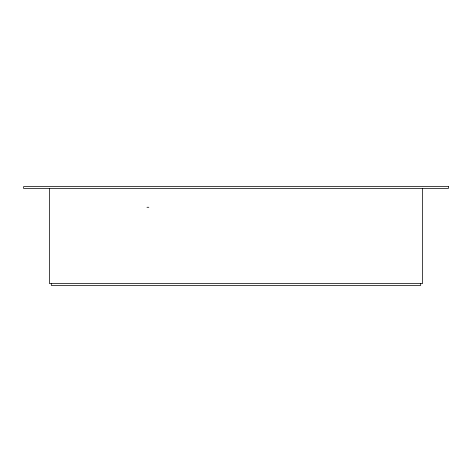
<?xml version="1.0" encoding="UTF-8"?>
<svg xmlns="http://www.w3.org/2000/svg" width="472" height="472" viewBox="0 0 472 472"><rect width="100%" height="100%" fill="white"/><g stroke="black" fill="none" stroke-linecap="round" stroke-linejoin="round"><path stroke-width="0.71" d="M146.981 207.279L148.827 207.279M422.54 188.44L422.54 283.56L49.46 283.56L49.46 188.44M420.694 283.56L420.694 285.407L51.306 285.407L51.306 283.56M448.4 186.593L23.6 186.593L23.6 188.44L448.4 188.44L448.4 186.593"/></g></svg>
